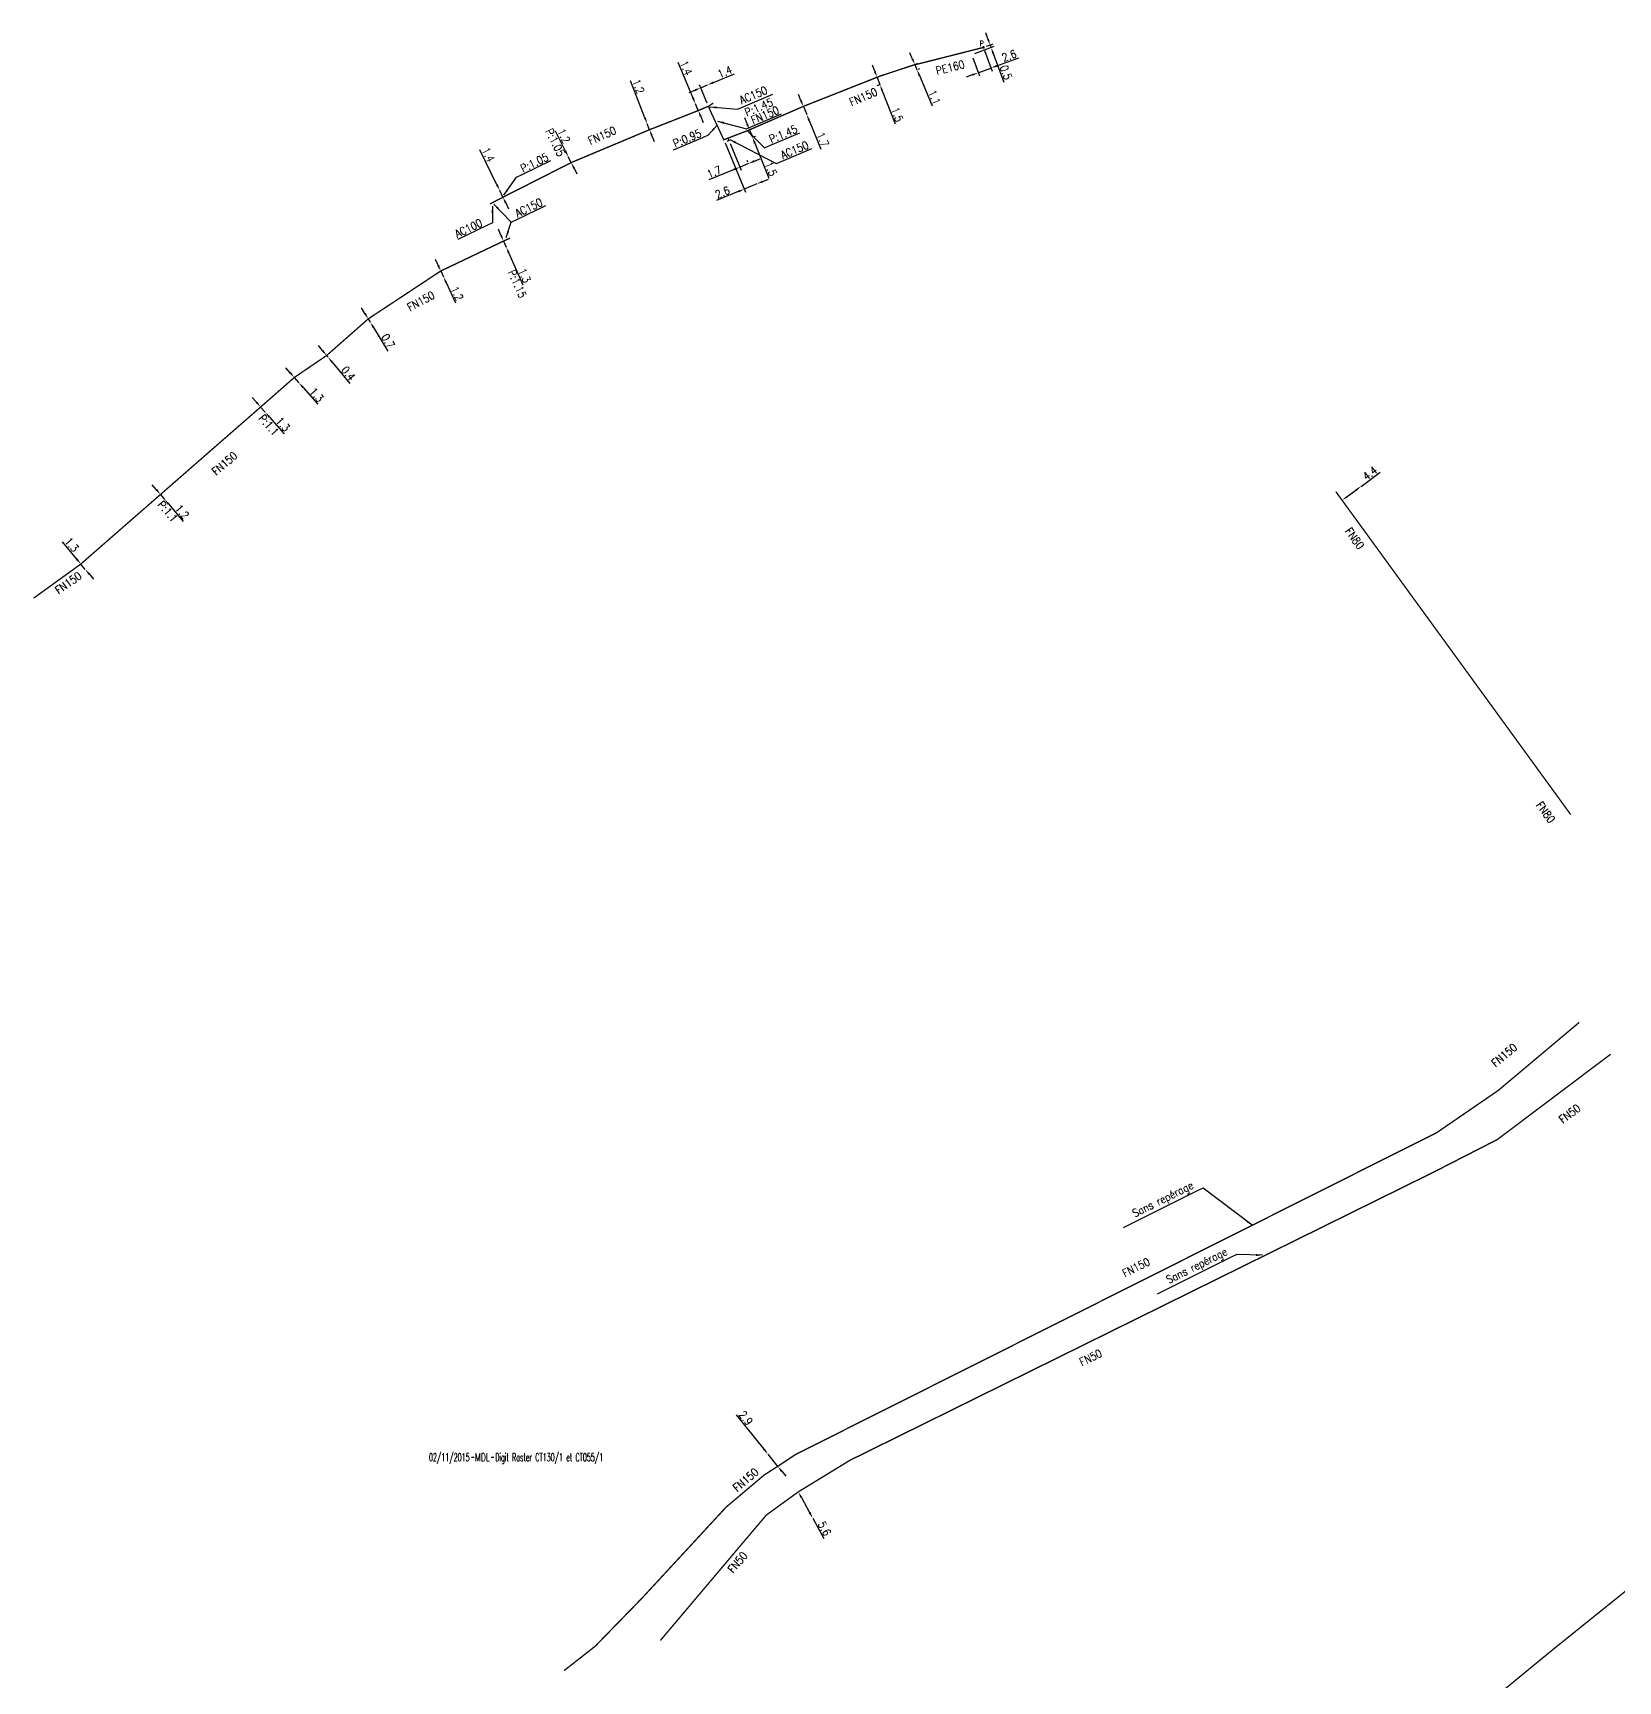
# Model space of a CAD drawing. Header units: millimetres. Extents: x 161000 to 162000, y 120998 to 122000.
# Drawn here: x 161361.6 to 161658.8, y 121447.7 to 121756.6 of the extents above; entities that cross this region are included whole.
import ezdxf
from ezdxf.enums import TextEntityAlignment as Align

# ---------------------------------------------------------------- set-up
doc = ezdxf.new("R2010")
doc.units = ezdxf.units.MM
doc.layers.get('0').update_dxf_attribs({"linetype": 'CONTINUOUS'})
doc.layers.get('Defpoints').update_dxf_attribs({"linetype": 'CONTINUOUS'})
for name, color, linetype in [('L_300', 7, 'CONTINUOUS'), ('L_908', 5, 'CONTINUOUS'), ('L_910', 7, 'CONTINUOUS')]:
    doc.layers.add(name, color=color, linetype=linetype)
doc.styles.add('G_ROMANS', font='ROMANS.SHX', dxfattribs={"width": 0.75})
doc.styles.get("Standard").update_dxf_attribs({"font": 'romans.shx', "width": 0.85})
doc.linetypes.add('BP_HS', pattern='A,2,-1,["G",Standard,S=0.85,R=0,X=-0.27,Y=-0.4],-1', length=4)
doc.dimstyles.get("Standard").update_dxf_attribs({"dimtxt": 1.5, "dimasz": 1.2, "dimexe": 0.625, "dimexo": 0.625, "dimgap": 0.25, "dimtad": 1, "dimdec": 1, "dimzin": 0, "dimdsep": 46, "dimtxsty": 'Standard', "dimcen": -0.5, "dimadec": 0, "dimazin": 0, "dimtfac": 1, "dimtdec": 1, "dimtmove": 0, "dimatfit": 3, "dimfxl": 0, "dimtolj": 1, "dimtzin": 0, "dimarcsym": 0})

# ---------------------------------------------------------------- blocks, each defined once
blk = doc.blocks.new('GIS_MODF')
at = {"color": 0, "linetype": 'Continuous', "flags": 128}
for points in [[(-2.18, -0.01), (-1.68, -0.01)], [(1.52, -0.01), (2.02, -0.01)]]:
    blk.add_lwpolyline(points, dxfattribs=at)
at = {"color": 0, "linetype": 'Continuous', "width": 0.5}
blk.add_attdef('DATE', text='', height=1.5, dxfattribs=at).set_placement((-2.5, -0.8), align=Align.RIGHT)
at = {"color": 0, "linetype": 'Continuous', "width": 1.771291}
blk.add_attdef('USER', text='', height=1.5, dxfattribs=at).set_placement((-1.51, -0.8), (1.28, -0.8), align=Align.FIT)
at = {"color": 0, "linetype": 'Continuous', "width": 0.5}
blk.add_attdef('DESC', (2.29, -0.8), '', height=1.5, dxfattribs=at)
blk = doc.blocks.new('*D31')
at = {"layer": 'Defpoints', "color": 0, "linetype": 'Continuous', "transparency": 16777216}
for p in [(161505.09, 121483.14), (161507.79, 121478.23), (161507.79, 121478.23)]:
    blk.add_point(p, dxfattribs=at)
at = {"layer": 'L_908', "color": 0, "linetype": 'Continuous', "lineweight": -2, "transparency": 16777216}
for p, q in [((161505.67, 121482.09), (161507.21, 121479.29)), ((161507.79, 121478.23), (161509.89, 121474.4))]:
    blk.add_line(p, q, dxfattribs=at)
at = {"layer": 'L_908', "color": 0, "linetype": 'Continuous', "transparency": 16777216}
for points in [[(161505.85, 121482.19), (161505.5, 121482), (161505.09, 121483.14)], [(161507.39, 121479.38), (161507.03, 121479.19), (161507.79, 121478.23)]]:
    blk.add_solid(points, dxfattribs=at)
at = {"layer": 'L_908', "color": 0, "linetype": 'Continuous', "transparency": 16777216, "insert": (161510, 121476.27), "char_height": 1.5, "attachment_point": 5, "rotation": 298.7322}
blk.add_mtext('\\A1;5.6', dxfattribs=at)
blk = doc.blocks.new('*D32')
at = {"layer": 'Defpoints', "color": 0, "linetype": 'Continuous', "transparency": 16777216}
for p in [(161499.43, 121490.19), (161499.43, 121490.19), (161501.24, 121487.93)]:
    blk.add_point(p, dxfattribs=at)
at = {"layer": 'L_908', "color": 0, "linetype": 'Continuous', "lineweight": -2, "transparency": 16777216}
for p, q in [((161498.67, 121491.13), (161493.5, 121497.56)), ((161501.24, 121487.93), (161499.43, 121490.19)), ((161502, 121487), (161502.75, 121486.06))]:
    blk.add_line(p, q, dxfattribs=at)
at = {"layer": 'L_908', "color": 0, "linetype": 'Continuous', "transparency": 16777216}
for points in [[(161498.83, 121491.26), (161498.52, 121491), (161499.43, 121490.19)], [(161502.15, 121487.12), (161501.84, 121486.87), (161501.24, 121487.93)]]:
    blk.add_solid(points, dxfattribs=at)
at = {"layer": 'L_908', "color": 0, "linetype": 'Continuous', "transparency": 16777216, "insert": (161495.26, 121496.98), "char_height": 1.5, "attachment_point": 5, "rotation": 308.7972}
blk.add_mtext('\\A1;2.9', dxfattribs=at)
blk = doc.blocks.new('*D34')
at = {"layer": 'Defpoints', "color": 0, "linetype": 'Continuous', "ltscale": 0.5, "transparency": 16777216}
for p in [(161607.05, 121668.98), (161610.59, 121671.6), (161610.59, 121671.6)]:
    blk.add_point(p, dxfattribs=at)
at = {"layer": 'L_908', "color": 0, "linetype": 'Continuous', "lineweight": -2, "ltscale": 0.5, "transparency": 16777216}
for p, q in [((161610.59, 121671.6), (161614.16, 121674.23)), ((161608.02, 121669.69), (161609.63, 121670.88))]:
    blk.add_line(p, q, dxfattribs=at)
at = {"layer": 'L_908', "color": 0, "linetype": 'Continuous', "ltscale": 0.5, "transparency": 16777216}
for points in [[(161607.9, 121669.85), (161608.14, 121669.53), (161607.05, 121668.98)], [(161609.51, 121671.04), (161609.75, 121670.72), (161610.59, 121671.6)]]:
    blk.add_solid(points, dxfattribs=at)
at = {"layer": 'L_908', "color": 0, "linetype": 'Continuous', "ltscale": 0.5, "transparency": 16777216, "insert": (161612.26, 121674.07), "char_height": 1.5, "attachment_point": 5, "rotation": 36.4653}
blk.add_mtext('\\A1;4.4', dxfattribs=at)
blk = doc.blocks.new('*D39')
at = {"layer": 'Defpoints', "color": 0, "linetype": 'Continuous', "ltscale": 0.5, "transparency": 16777216}
for p in [(161449.84, 121717.57), (161450.35, 121716.43), (161450.35, 121716.43)]:
    blk.add_point(p, dxfattribs=at)
at = {"layer": 'L_908', "color": 0, "linetype": 'Continuous', "lineweight": -2, "ltscale": 0.5, "transparency": 16777216}
for p, q in [((161449.36, 121718.67), (161448.88, 121719.77)), ((161449.84, 121717.57), (161450.35, 121716.43)), ((161450.83, 121715.33), (161453.46, 121709.35))]:
    blk.add_line(p, q, dxfattribs=at)
at = {"layer": 'L_908', "color": 0, "linetype": 'Continuous', "ltscale": 0.5, "transparency": 16777216}
for points in [[(161449.54, 121718.75), (161449.18, 121718.59), (161449.84, 121717.57)], [(161451.01, 121715.41), (161450.65, 121715.25), (161450.35, 121716.43)]]:
    blk.add_solid(points, dxfattribs=at)
at = {"layer": 'L_908', "color": 0, "linetype": 'Continuous', "ltscale": 0.5, "transparency": 16777216, "insert": (161453.77, 121711.12), "char_height": 1.5, "attachment_point": 5, "rotation": 293.7463}
blk.add_mtext('\\A1;1.3', dxfattribs=at)
blk = doc.blocks.new('*D40')
at = {"layer": 'Defpoints', "color": 0, "linetype": 'Continuous', "ltscale": 0.5, "transparency": 16777216}
for p in [(161438.07, 121711.96), (161438.58, 121710.87), (161438.58, 121710.87)]:
    blk.add_point(p, dxfattribs=at)
at = {"layer": 'L_908', "color": 0, "linetype": 'Continuous', "lineweight": -2, "ltscale": 0.5, "transparency": 16777216}
for p, q in [((161437.57, 121713.04), (161437.06, 121714.13)), ((161438.07, 121711.96), (161438.58, 121710.87)), ((161439.09, 121709.78), (161440.86, 121705.99))]:
    blk.add_line(p, q, dxfattribs=at)
at = {"layer": 'L_908', "color": 0, "linetype": 'Continuous', "ltscale": 0.5, "transparency": 16777216}
for points in [[(161437.75, 121713.13), (161437.38, 121712.96), (161438.07, 121711.96)], [(161439.27, 121709.87), (161438.91, 121709.7), (161438.58, 121710.87)]]:
    blk.add_solid(points, dxfattribs=at)
at = {"layer": 'L_908', "color": 0, "linetype": 'Continuous', "ltscale": 0.5, "transparency": 16777216, "insert": (161441.13, 121707.76), "char_height": 1.5, "attachment_point": 5, "rotation": 295.0183}
blk.add_mtext('\\A1;1.2', dxfattribs=at)
blk = doc.blocks.new('*D41')
at = {"layer": 'Defpoints', "color": 0, "linetype": 'Continuous', "ltscale": 0.5, "transparency": 16777216}
for p in [(161424.48, 121702.99), (161424.84, 121702.39), (161424.84, 121702.39)]:
    blk.add_point(p, dxfattribs=at)
at = {"layer": 'L_908', "color": 0, "linetype": 'Continuous', "lineweight": -2, "ltscale": 0.5, "transparency": 16777216}
for p, q in [((161423.86, 121704.01), (161423.23, 121705.04)), ((161424.48, 121702.99), (161424.84, 121702.39)), ((161425.47, 121701.37), (161428.16, 121696.95))]:
    blk.add_line(p, q, dxfattribs=at)
at = {"layer": 'L_908', "color": 0, "linetype": 'Continuous', "ltscale": 0.5, "transparency": 16777216}
for points in [[(161424.03, 121704.12), (161423.68, 121703.91), (161424.48, 121702.99)], [(161425.64, 121701.47), (161425.3, 121701.26), (161424.84, 121702.39)]]:
    blk.add_solid(points, dxfattribs=at)
at = {"layer": 'L_908', "color": 0, "linetype": 'Continuous', "ltscale": 0.5, "transparency": 16777216, "insert": (161428.19, 121698.82), "char_height": 1.5, "attachment_point": 5, "rotation": 301.3768}
blk.add_mtext('\\A1;0.7', dxfattribs=at)
blk = doc.blocks.new('*D42')
at = {"layer": 'Defpoints', "color": 0, "linetype": 'Continuous', "ltscale": 0.5, "transparency": 16777216}
for p in [(161416.67, 121696.12), (161416.93, 121695.81), (161416.93, 121695.81)]:
    blk.add_point(p, dxfattribs=at)
at = {"layer": 'L_908', "color": 0, "linetype": 'Continuous', "lineweight": -2, "ltscale": 0.5, "transparency": 16777216}
for p, q in [((161415.9, 121697.04), (161415.14, 121697.97)), ((161416.67, 121696.12), (161416.93, 121695.81)), ((161417.69, 121694.89), (161421, 121690.9))]:
    blk.add_line(p, q, dxfattribs=at)
at = {"layer": 'L_908', "color": 0, "linetype": 'Continuous', "ltscale": 0.5, "transparency": 16777216}
for points in [[(161416.06, 121697.17), (161415.75, 121696.91), (161416.67, 121696.12)], [(161417.85, 121695.02), (161417.54, 121694.76), (161416.93, 121695.81)]]:
    blk.add_solid(points, dxfattribs=at)
at = {"layer": 'L_908', "color": 0, "linetype": 'Continuous', "ltscale": 0.5, "transparency": 16777216, "insert": (161420.74, 121692.78), "char_height": 1.5, "attachment_point": 5, "rotation": 309.7214}
blk.add_mtext('\\A1;0.4', dxfattribs=at)
blk = doc.blocks.new('*D43')
at = {"layer": 'Defpoints', "color": 0, "linetype": 'Continuous', "ltscale": 0.5, "transparency": 16777216}
for p in [(161385.52, 121670.07), (161386.29, 121669.16), (161386.29, 121669.16)]:
    blk.add_point(p, dxfattribs=at)
at = {"layer": 'L_908', "color": 0, "linetype": 'Continuous', "lineweight": -2, "ltscale": 0.5, "transparency": 16777216}
for p, q in [((161384.74, 121670.99), (161383.97, 121671.91)), ((161385.52, 121670.07), (161386.29, 121669.16)), ((161387.07, 121668.24), (161389.77, 121665.04))]:
    blk.add_line(p, q, dxfattribs=at)
at = {"layer": 'L_908', "color": 0, "linetype": 'Continuous', "ltscale": 0.5, "transparency": 16777216}
for points in [[(161384.89, 121671.12), (161384.59, 121670.86), (161385.52, 121670.07)], [(161387.22, 121668.37), (161386.91, 121668.11), (161386.29, 121669.16)]]:
    blk.add_solid(points, dxfattribs=at)
at = {"layer": 'L_908', "color": 0, "linetype": 'Continuous', "ltscale": 0.5, "transparency": 16777216, "insert": (161389.57, 121666.83), "char_height": 1.5, "attachment_point": 5, "rotation": 310.2463}
blk.add_mtext('\\A1;1.2', dxfattribs=at)
blk = doc.blocks.new('*D44')
at = {"layer": 'Defpoints', "color": 0, "linetype": 'Continuous', "ltscale": 0.5, "transparency": 16777216}
for p in [(161404.3, 121686.47), (161405.16, 121685.49), (161405.16, 121685.49)]:
    blk.add_point(p, dxfattribs=at)
at = {"layer": 'L_908', "color": 0, "linetype": 'Continuous', "lineweight": -2, "ltscale": 0.5, "transparency": 16777216}
for p, q in [((161403.51, 121687.37), (161402.72, 121688.27)), ((161404.3, 121686.47), (161405.16, 121685.49)), ((161405.95, 121684.59), (161408.71, 121681.44))]:
    blk.add_line(p, q, dxfattribs=at)
at = {"layer": 'L_908', "color": 0, "linetype": 'Continuous', "ltscale": 0.5, "transparency": 16777216}
for points in [[(161403.66, 121687.5), (161403.36, 121687.24), (161404.3, 121686.47)], [(161406.1, 121684.72), (161405.8, 121684.46), (161405.16, 121685.49)]]:
    blk.add_solid(points, dxfattribs=at)
at = {"layer": 'L_908', "color": 0, "linetype": 'Continuous', "ltscale": 0.5, "transparency": 16777216, "insert": (161408.48, 121683.22), "char_height": 1.5, "attachment_point": 5, "rotation": 311.2802}
blk.add_mtext('\\A1;1.3', dxfattribs=at)
blk = doc.blocks.new('*D45')
at = {"layer": 'Defpoints', "color": 0, "linetype": 'Continuous', "ltscale": 0.5, "transparency": 16777216}
for p in [(161410.61, 121692), (161411.47, 121691.03), (161411.47, 121691.03)]:
    blk.add_point(p, dxfattribs=at)
at = {"layer": 'L_908', "color": 0, "linetype": 'Continuous', "lineweight": -2, "ltscale": 0.5, "transparency": 16777216}
for p, q in [((161409.82, 121692.9), (161409.02, 121693.81)), ((161410.61, 121692), (161411.47, 121691.03)), ((161412.26, 121690.12), (161415.02, 121686.98))]:
    blk.add_line(p, q, dxfattribs=at)
at = {"layer": 'L_908', "color": 0, "linetype": 'Continuous', "ltscale": 0.5, "transparency": 16777216}
for points in [[(161409.97, 121693.04), (161409.67, 121692.77), (161410.61, 121692)], [(161412.41, 121690.26), (161412.11, 121689.99), (161411.47, 121691.03)]]:
    blk.add_solid(points, dxfattribs=at)
at = {"layer": 'L_908', "color": 0, "linetype": 'Continuous', "ltscale": 0.5, "transparency": 16777216, "insert": (161414.79, 121688.76), "char_height": 1.5, "attachment_point": 5, "rotation": 311.2802}
blk.add_mtext('\\A1;1.3', dxfattribs=at)
blk = doc.blocks.new('*D46')
at = {"layer": 'Defpoints', "color": 0, "linetype": 'Continuous', "ltscale": 0.5, "transparency": 16777216}
for p in [(161370.59, 121657.04), (161371.42, 121656.04), (161371.42, 121656.04)]:
    blk.add_point(p, dxfattribs=at)
at = {"layer": 'L_908', "color": 0, "linetype": 'Continuous', "lineweight": -2, "ltscale": 0.5, "transparency": 16777216}
for p, q in [((161369.83, 121657.96), (161367.15, 121661.19)), ((161371.42, 121656.04), (161370.59, 121657.04)), ((161372.19, 121655.11), (161372.95, 121654.19))]:
    blk.add_line(p, q, dxfattribs=at)
at = {"layer": 'L_908', "color": 0, "linetype": 'Continuous', "ltscale": 0.5, "transparency": 16777216}
for points in [[(161369.98, 121658.09), (161369.67, 121657.83), (161370.59, 121657.04)], [(161372.34, 121655.24), (161372.03, 121654.99), (161371.42, 121656.04)]]:
    blk.add_solid(points, dxfattribs=at)
at = {"layer": 'L_908', "color": 0, "linetype": 'Continuous', "ltscale": 0.5, "transparency": 16777216, "insert": (161368.88, 121660.67), "char_height": 1.5, "attachment_point": 5, "rotation": 309.6555}
blk.add_mtext('\\A1;1.3', dxfattribs=at)
blk = doc.blocks.new('*D47')
at = {"layer": 'Defpoints', "color": 0, "linetype": 'Continuous', "ltscale": 0.5, "transparency": 16777216}
for p in [(161526.63, 121750.53), (161527.04, 121749.57), (161527.34, 121749.69)]:
    blk.add_point(p, dxfattribs=at)
at = {"layer": 'L_908', "color": 0, "linetype": 'Continuous', "lineweight": -2, "ltscale": 0.5, "transparency": 16777216}
for p, q in [((161526.46, 121751.77), (161526, 121752.87)), ((161526.93, 121750.66), (161527.34, 121749.69)), ((161527.2, 121750.78), (161527.5, 121750.9)), ((161527.61, 121749.81), (161527.91, 121749.93)), ((161527.8, 121748.59), (161530.19, 121742.92))]:
    blk.add_line(p, q, dxfattribs=at)
at = {"layer": 'L_908', "color": 0, "linetype": 'Continuous', "ltscale": 0.5, "transparency": 16777216}
for points in [[(161526.65, 121751.84), (161526.28, 121751.69), (161526.93, 121750.66)], [(161527.99, 121748.66), (161527.62, 121748.51), (161527.34, 121749.69)]]:
    blk.add_solid(points, dxfattribs=at)
at = {"layer": 'L_908', "color": 0, "linetype": 'Continuous', "ltscale": 0.5, "transparency": 16777216, "insert": (161530.6, 121744.52), "char_height": 1.5, "attachment_point": 5, "rotation": 292.8457}
blk.add_mtext('\\A1;1.1', dxfattribs=at)
blk = doc.blocks.new('*D48')
at = {"layer": 'Defpoints', "color": 0, "linetype": 'Continuous', "ltscale": 0.5, "transparency": 16777216}
for p in [(161506.04, 121742.81), (161506.67, 121741.28), (161506.67, 121741.28)]:
    blk.add_point(p, dxfattribs=at)
at = {"layer": 'L_908', "color": 0, "linetype": 'Continuous', "lineweight": -2, "ltscale": 0.5, "transparency": 16777216}
for p, q in [((161505.58, 121743.91), (161505.12, 121745.02)), ((161506.04, 121742.81), (161506.67, 121741.28)), ((161507.13, 121740.17), (161509.34, 121734.82))]:
    blk.add_line(p, q, dxfattribs=at)
at = {"layer": 'L_908', "color": 0, "linetype": 'Continuous', "ltscale": 0.5, "transparency": 16777216}
for points in [[(161505.77, 121743.99), (161505.4, 121743.84), (161506.04, 121742.81)], [(161507.31, 121740.25), (161506.94, 121740.1), (161506.67, 121741.28)]]:
    blk.add_solid(points, dxfattribs=at)
at = {"layer": 'L_908', "color": 0, "linetype": 'Continuous', "ltscale": 0.5, "transparency": 16777216, "insert": (161509.69, 121736.59), "char_height": 1.5, "attachment_point": 5, "rotation": 292.4762}
blk.add_mtext('\\A1;1.7', dxfattribs=at)
blk = doc.blocks.new('*D49')
at = {"layer": 'Defpoints', "color": 0, "linetype": 'Continuous', "ltscale": 0.5, "transparency": 16777216}
for p in [(161520.35, 121748.46), (161520.4, 121746.87), (161520.89, 121747.06)]:
    blk.add_point(p, dxfattribs=at)
at = {"layer": 'L_908', "color": 0, "linetype": 'Continuous', "lineweight": -2, "ltscale": 0.5, "transparency": 16777216}
for p, q in [((161519.43, 121749.39), (161519, 121750.51)), ((161519.77, 121748.23), (161519.28, 121748.04)), ((161520.31, 121746.83), (161519.82, 121746.65)), ((161519.86, 121748.27), (161520.4, 121746.87)), ((161520.83, 121745.75), (161523.23, 121739.53))]:
    blk.add_line(p, q, dxfattribs=at)
at = {"layer": 'L_908', "color": 0, "linetype": 'Continuous', "ltscale": 0.5, "transparency": 16777216}
for points in [[(161519.62, 121749.46), (161519.25, 121749.32), (161519.86, 121748.27)], [(161521.02, 121745.82), (161520.65, 121745.68), (161520.4, 121746.87)]]:
    blk.add_solid(points, dxfattribs=at)
at = {"layer": 'L_908', "color": 0, "linetype": 'Continuous', "ltscale": 0.5, "transparency": 16777216, "insert": (161523.63, 121741.28), "char_height": 1.5, "attachment_point": 5, "rotation": 291.0672}
blk.add_mtext('\\A1;1.5', dxfattribs=at)
blk = doc.blocks.new('*D50')
at = {"layer": 'Defpoints', "color": 0, "linetype": 'Continuous', "ltscale": 0.5, "transparency": 16777216}
for p in [(161495.71, 121738.32), (161496.27, 121736.92), (161496.5, 121737.02)]:
    blk.add_point(p, dxfattribs=at)
at = {"layer": 'L_908', "color": 0, "linetype": 'Continuous', "lineweight": -2, "ltscale": 0.5, "transparency": 16777216}
for p, q in [((161495.49, 121739.52), (161495.05, 121740.64)), ((161495.94, 121738.41), (161496.5, 121737.02)), ((161496.29, 121738.55), (161496.52, 121738.64)), ((161496.85, 121737.16), (161497.08, 121737.25)), ((161496.95, 121735.9), (161499.58, 121729.36))]:
    blk.add_line(p, q, dxfattribs=at)
at = {"layer": 'L_908', "color": 0, "linetype": 'Continuous', "ltscale": 0.5, "transparency": 16777216}
for points in [[(161495.68, 121739.6), (161495.31, 121739.45), (161495.94, 121738.41)], [(161497.13, 121735.98), (161496.76, 121735.83), (161496.5, 121737.02)]]:
    blk.add_solid(points, dxfattribs=at)
at = {"layer": 'L_908', "color": 0, "linetype": 'Continuous', "ltscale": 0.5, "transparency": 16777216, "insert": (161499.95, 121731.12), "char_height": 1.5, "attachment_point": 5, "rotation": 291.9084}
blk.add_mtext('\\A1;1.5', dxfattribs=at)
blk = doc.blocks.new('*D51')
at = {"layer": 'Defpoints', "color": 0, "linetype": 'Continuous', "ltscale": 0.5, "transparency": 16777216}
for p in [(161492.11, 121736.42), (161495.74, 121732.09), (161495.86, 121731.79)]:
    blk.add_point(p, dxfattribs=at)
at = {"layer": 'L_908', "color": 0, "linetype": 'Continuous', "lineweight": -2, "ltscale": 0.5, "transparency": 16777216}
for p, q in [((161492.35, 121735.84), (161494.4, 121730.86)), ((161493.06, 121730.98), (161488.33, 121729.03)), ((161495.74, 121732.09), (161494.17, 121731.44)), ((161495.62, 121732.37), (161495.5, 121732.67)), ((161496.85, 121732.55), (161497.95, 121733.01))]:
    blk.add_line(p, q, dxfattribs=at)
at = {"layer": 'L_908', "color": 0, "linetype": 'Continuous', "ltscale": 0.5, "transparency": 16777216}
for points in [[(161492.98, 121731.17), (161493.13, 121730.8), (161494.17, 121731.44)], [(161496.77, 121732.74), (161496.92, 121732.37), (161495.74, 121732.09)]]:
    blk.add_solid(points, dxfattribs=at)
at = {"layer": 'L_908', "color": 0, "linetype": 'Continuous', "ltscale": 0.5, "transparency": 16777216, "insert": (161489.33, 121730.52), "char_height": 1.5, "attachment_point": 5, "rotation": 22.4768}
blk.add_mtext('\\A1;1.7', dxfattribs=at)
blk = doc.blocks.new('*D52')
at = {"layer": 'Defpoints', "color": 0, "linetype": 'Continuous', "ltscale": 0.5, "transparency": 16777216}
for p in [(161488.09, 121746.83), (161488.09, 121746.83), (161488.25, 121742.84)]:
    blk.add_point(p, dxfattribs=at)
at = {"layer": 'L_908', "color": 0, "linetype": 'Continuous', "lineweight": -2, "ltscale": 0.5, "transparency": 16777216}
for p, q in [((161488.01, 121743.42), (161486.56, 121746.86)), ((161486.8, 121746.29), (161488.09, 121746.83)), ((161489.2, 121747.29), (161493.12, 121748.94)), ((161485.7, 121745.82), (161484.59, 121745.36))]:
    blk.add_line(p, q, dxfattribs=at)
at = {"layer": 'L_908', "color": 0, "linetype": 'Continuous', "ltscale": 0.5, "transparency": 16777216}
for points in [[(161485.62, 121746.01), (161485.77, 121745.64), (161486.8, 121746.29)], [(161489.12, 121747.48), (161489.28, 121747.11), (161488.09, 121746.83)]]:
    blk.add_solid(points, dxfattribs=at)
at = {"layer": 'L_908', "color": 0, "linetype": 'Continuous', "ltscale": 0.5, "transparency": 16777216, "insert": (161491.33, 121749.27), "char_height": 1.5, "attachment_point": 5, "rotation": 22.7737}
blk.add_mtext('\\A1;1.4', dxfattribs=at)
blk = doc.blocks.new('*D53')
at = {"layer": 'Defpoints', "color": 0, "linetype": 'Continuous', "ltscale": 0.5, "transparency": 16777216}
for p in [(161491.13, 121736.55), (161497.32, 121728.28), (161497.32, 121728.28)]:
    blk.add_point(p, dxfattribs=at)
at = {"layer": 'L_908', "color": 0, "linetype": 'Continuous', "lineweight": -2, "ltscale": 0.5, "transparency": 16777216}
for p, q in [((161491.37, 121735.98), (161495.2, 121726.72)), ((161497.32, 121728.28), (161494.96, 121727.3)), ((161498.42, 121728.73), (161499.53, 121729.19)), ((161493.85, 121726.84), (161489.79, 121725.16))]:
    blk.add_line(p, q, dxfattribs=at)
at = {"layer": 'L_908', "color": 0, "linetype": 'Continuous', "ltscale": 0.5, "transparency": 16777216}
for points in [[(161498.35, 121728.92), (161498.5, 121728.55), (161497.32, 121728.28)], [(161493.77, 121727.03), (161493.92, 121726.66), (161494.96, 121727.3)]]:
    blk.add_solid(points, dxfattribs=at)
at = {"layer": 'L_908', "color": 0, "linetype": 'Continuous', "ltscale": 0.5, "transparency": 16777216, "insert": (161490.88, 121726.69), "char_height": 1.5, "attachment_point": 5, "rotation": 22.4768}
blk.add_mtext('\\A1;2.6', dxfattribs=at)
blk = doc.blocks.new('*D54')
at = {"layer": 'Defpoints', "color": 0, "linetype": 'Continuous', "ltscale": 0.5, "transparency": 16777216}
for p in [(161461.98, 121733.36), (161461.98, 121733.36), (161462.52, 121732.28)]:
    blk.add_point(p, dxfattribs=at)
at = {"layer": 'L_908', "color": 0, "linetype": 'Continuous', "lineweight": -2, "ltscale": 0.5, "transparency": 16777216}
for p, q in [((161461.45, 121734.43), (161459.57, 121738.18)), ((161462.52, 121732.28), (161461.98, 121733.36)), ((161463.06, 121731.21), (161463.59, 121730.14))]:
    blk.add_line(p, q, dxfattribs=at)
at = {"layer": 'L_908', "color": 0, "linetype": 'Continuous', "ltscale": 0.5, "transparency": 16777216}
for points in [[(161461.63, 121734.52), (161461.27, 121734.34), (161461.98, 121733.36)], [(161463.24, 121731.3), (161462.88, 121731.12), (161462.52, 121732.28)]]:
    blk.add_solid(points, dxfattribs=at)
at = {"layer": 'L_908', "color": 0, "linetype": 'Continuous', "ltscale": 0.5, "transparency": 16777216, "insert": (161461.14, 121737.29), "char_height": 1.5, "attachment_point": 5, "rotation": 296.5769}
blk.add_mtext('\\A1;1.2', dxfattribs=at)
blk = doc.blocks.new('*D55')
at = {"layer": 'Defpoints', "color": 0, "linetype": 'Continuous', "ltscale": 0.5, "transparency": 16777216}
for p in [(161476.78, 121739.55), (161476.78, 121739.55), (161477.21, 121738.44)]:
    blk.add_point(p, dxfattribs=at)
at = {"layer": 'L_908', "color": 0, "linetype": 'Continuous', "lineweight": -2, "ltscale": 0.5, "transparency": 16777216}
for p, q in [((161476.34, 121740.67), (161473.65, 121747.58)), ((161477.21, 121738.44), (161476.78, 121739.55)), ((161477.65, 121737.32), (161478.09, 121736.2))]:
    blk.add_line(p, q, dxfattribs=at)
at = {"layer": 'L_908', "color": 0, "linetype": 'Continuous', "ltscale": 0.5, "transparency": 16777216}
for points in [[(161476.53, 121740.74), (161476.16, 121740.6), (161476.78, 121739.55)], [(161477.84, 121737.39), (161477.46, 121737.25), (161477.21, 121738.44)]]:
    blk.add_solid(points, dxfattribs=at)
at = {"layer": 'L_908', "color": 0, "linetype": 'Continuous', "ltscale": 0.5, "transparency": 16777216, "insert": (161475.12, 121746.55), "char_height": 1.5, "attachment_point": 5, "rotation": 291.3026}
blk.add_mtext('\\A1;1.2', dxfattribs=at)
blk = doc.blocks.new('*D56')
at = {"layer": 'Defpoints', "color": 0, "linetype": 'Continuous', "ltscale": 0.5, "transparency": 16777216}
for p in [(161485.82, 121743.27), (161485.82, 121743.27), (161486.35, 121742.03)]:
    blk.add_point(p, dxfattribs=at)
at = {"layer": 'L_908', "color": 0, "linetype": 'Continuous', "lineweight": -2, "ltscale": 0.5, "transparency": 16777216}
for p, q in [((161485.36, 121744.38), (161482.57, 121751.03)), ((161486.35, 121742.03), (161485.82, 121743.27)), ((161486.81, 121740.92), (161487.28, 121739.82))]:
    blk.add_line(p, q, dxfattribs=at)
at = {"layer": 'L_908', "color": 0, "linetype": 'Continuous', "ltscale": 0.5, "transparency": 16777216}
for points in [[(161485.54, 121744.46), (161485.18, 121744.3), (161485.82, 121743.27)], [(161487, 121741), (161486.63, 121740.85), (161486.35, 121742.03)]]:
    blk.add_solid(points, dxfattribs=at)
at = {"layer": 'L_908', "color": 0, "linetype": 'Continuous', "ltscale": 0.5, "transparency": 16777216, "insert": (161484.08, 121750.01), "char_height": 1.5, "attachment_point": 5, "rotation": 292.7737}
blk.add_mtext('\\A1;1.4', dxfattribs=at)
blk = doc.blocks.new('*D57')
at = {"layer": 'Defpoints', "color": 0, "linetype": 'Continuous', "ltscale": 0.5, "transparency": 16777216}
for p in [(161449.12, 121727.05), (161449.12, 121727.05), (161449.73, 121725.79)]:
    blk.add_point(p, dxfattribs=at)
at = {"layer": 'L_908', "color": 0, "linetype": 'Continuous', "lineweight": -2, "ltscale": 0.5, "transparency": 16777216}
for p, q in [((161448.6, 121728.13), (161445.42, 121734.68)), ((161449.73, 121725.79), (161449.12, 121727.05)), ((161450.25, 121724.71), (161450.78, 121723.63))]:
    blk.add_line(p, q, dxfattribs=at)
at = {"layer": 'L_908', "color": 0, "linetype": 'Continuous', "ltscale": 0.5, "transparency": 16777216}
for points in [[(161448.78, 121728.22), (161448.42, 121728.04), (161449.12, 121727.05)], [(161450.43, 121724.8), (161450.07, 121724.62), (161449.73, 121725.79)]]:
    blk.add_solid(points, dxfattribs=at)
at = {"layer": 'L_908', "color": 0, "linetype": 'Continuous', "ltscale": 0.5, "transparency": 16777216, "insert": (161446.98, 121733.75), "char_height": 1.5, "attachment_point": 5, "rotation": 295.8756}
blk.add_mtext('\\A1;1.4', dxfattribs=at)
blk = doc.blocks.new('L_300_12')
at = {"color": 0, "linetype": 'Continuous', "const_width": 0.248, "flags": 128}
blk.add_lwpolyline([(-0.13, 0, 1), (0.13, 0, 1)], format="xyb", close=True, dxfattribs=at)
at = {"linetype": 'Continuous', "style": 'G_ROMANS', "width": 0.75}
blk.add_attdef('P', text='', height=1, dxfattribs=at).set_placement((0, 1.33), align=Align.MIDDLE_CENTER)
at = {"color": 0, "linetype": 'Continuous', "width": 0.75, "flags": 3}
for tag, p in [('DEF_LEG', (0, -5)), ('DEF_COUP', (0, -7.5)), ('DEF_TYPE', (0, -10))]:
    blk.add_attdef(tag, text='', height=1.2, dxfattribs=at).set_placement(p, align=Align.MIDDLE)
blk = doc.blocks.new('*D58')
at = {"layer": 'Defpoints', "color": 0, "linetype": 'Continuous', "ltscale": 0.5, "transparency": 16777216}
for p in [(161537.58, 121752.51), (161539.8, 121753.86), (161541.23, 121753.85)]:
    blk.add_point(p, dxfattribs=at)
at = {"layer": 'L_300', "color": 0, "linetype": 'Continuous', "lineweight": -2, "ltscale": 0.5, "transparency": 16777216}
for p, q in [((161540.64, 121755.45), (161540.23, 121756.57)), ((161538.16, 121752.72), (161541.82, 121754.07)), ((161540.39, 121754.07), (161541.65, 121754.54)), ((161541.06, 121754.32), (161541.23, 121753.85)), ((161541.65, 121752.73), (161543.63, 121747.34))]:
    blk.add_line(p, q, dxfattribs=at)
at = {"layer": 'L_300', "color": 0, "linetype": 'Continuous', "ltscale": 0.5, "transparency": 16777216}
for points in [[(161540.83, 121755.52), (161540.46, 121755.38), (161541.06, 121754.32)], [(161541.83, 121752.79), (161541.46, 121752.66), (161541.23, 121753.85)]]:
    blk.add_solid(points, dxfattribs=at)
at = {"layer": 'L_300', "color": 0, "linetype": 'Continuous', "ltscale": 0.5, "transparency": 16777216, "insert": (161544.02, 121749.17), "char_height": 1.5, "attachment_point": 5, "rotation": 290.2185}
blk.add_mtext('\\A1;0.5', dxfattribs=at)
blk = doc.blocks.new('*D59')
at = {"layer": 'Defpoints', "color": 0, "linetype": 'Continuous', "ltscale": 0.5, "transparency": 16777216}
for p in [(161537.58, 121752.51), (161539.8, 121753.86), (161538.83, 121749.12)]:
    blk.add_point(p, dxfattribs=at)
at = {"layer": 'L_300', "color": 0, "linetype": 'Continuous', "lineweight": -2, "ltscale": 0.5, "transparency": 16777216}
for p, q in [((161540.01, 121753.27), (161541.43, 121749.41)), ((161537.79, 121751.92), (161539.04, 121748.53)), ((161538.83, 121749.12), (161541.22, 121750)), ((161542.34, 121750.41), (161546.45, 121751.93)), ((161537.7, 121748.7), (161536.57, 121748.29))]:
    blk.add_line(p, q, dxfattribs=at)
at = {"layer": 'L_300', "color": 0, "linetype": 'Continuous', "ltscale": 0.5, "transparency": 16777216}
for points in [[(161542.28, 121750.6), (161542.41, 121750.23), (161541.22, 121750)], [(161537.63, 121748.89), (161537.77, 121748.52), (161538.83, 121749.12)]]:
    blk.add_solid(points, dxfattribs=at)
at = {"layer": 'L_300', "color": 0, "linetype": 'Continuous', "ltscale": 0.5, "transparency": 16777216, "insert": (161544.61, 121752.32), "char_height": 1.5, "attachment_point": 5, "rotation": 20.2185}
blk.add_mtext('\\A1;2.6', dxfattribs=at)

msp = doc.modelspace()

# ---------------------------------------------------------------- linework, layer by layer
at = {"layer": 'L_908', "linetype": 'BP_HS', "ltscale": 0.5, "const_width": 0.25, "flags": 128}
for points in [[(161527.68, 121750.79), (161539.8, 121753.86), (161539.8, 121753.86)], [(161488.66, 121741.86), (161491.13, 121736.55), (161491.92, 121736.86), (161495.71, 121738.32), (161506.04, 121742.81), (161520.35, 121748.46), (161526.63, 121750.54), (161527.68, 121750.79)], [(161487.18, 121742.38), (161488.25, 121742.84), (161489.14, 121743.42)], [(161488.25, 121742.84), (161488.66, 121741.86)], [(161448.55, 121725.18), (161449.73, 121725.79), (161449.73, 121725.79), (161449.73, 121725.79), (161462.52, 121732.28), (161477.21, 121738.44), (161486.35, 121742.03), (161487.18, 121742.38)], [(161491.92, 121736.86), (161492.11, 121736.42), (161491.74, 121736.26)], [(161447.29, 121724.51), (161447.64, 121724.7), (161448.55, 121725.18)], [(161451.06, 121718.13), (161449.84, 121717.57), (161438.07, 121711.96), (161424.48, 121702.99), (161416.67, 121696.12), (161410.61, 121692), (161404.3, 121686.47), (161385.52, 121670.07), (161370.59, 121657.04), (161361.74, 121650.64)], [(161605.86, 121670.62), (161607.05, 121668.98), (161649.89, 121610.09)], [(161651.48, 121571.12), (161636.29, 121558.36), (161624.78, 121550.47), (161504.54, 121490.13), (161501.24, 121487.93), (161498.72, 121486.32), (161491.57, 121480.29), (161475.85, 121463.28), (161467.05, 121454.24), (161461.19, 121449.65)], [(161657.39, 121565.17), (161636.13, 121549.17), (161624.18, 121543.06), (161514.74, 121489.04), (161505.09, 121483.14), (161499.1, 121478.8), (161479.24, 121455.3)], [(161490.4, 121356.31), (161508.83, 121362.44), (161529.16, 121370.69), (161547.15, 121379.18), (161560.97, 121385.76), (161560.97, 121385.76), (161578.33, 121393.74), (161582.43, 121396.68), (161592.96, 121406.86), (161611.76, 121424.47), (161619.91, 121431.51), (161636.92, 121445.67), (161636.92, 121445.67), (161646.56, 121453.59), (161663.63, 121467.32), (161700.98, 121497.96)]]:
    msp.add_lwpolyline(points, dxfattribs=at)

# ---------------------------------------------------------------- block references
at = {"layer": 'L_300', "ltscale": 0.5}
ref = msp.add_blockref('L_300_12', (161539.8, 121753.86), dxfattribs=dict(at, rotation=12.67018250855814))
ref.add_attrib('P', 'P', dxfattribs={"layer": '0', "linetype": 'Continuous', "height": 1, "style": 'G_ROMANS', "width": 0.75}).set_placement((161539.47, 121754.61), align=Align.MIDDLE_CENTER)
at = {"layer": 'L_910', "ltscale": 0.5}
ref = msp.add_blockref('GIS_MODF', (161445.99, 121489.67), dxfattribs=at)
ref.add_attrib('DATE', '02/11/2015', dxfattribs={"layer": '0', "color": 0, "linetype": 'Continuous', "height": 1.5, "width": 0.5}).set_placement((161443.49, 121488.87), align=Align.RIGHT)
ref.add_attrib('USER', 'MDL', dxfattribs={"layer": '0', "color": 0, "linetype": 'Continuous', "height": 1.5, "width": 0.638826}).set_placement((161444.48, 121488.87), (161447.27, 121488.87), align=Align.FIT)
ref.add_attrib('DESC', 'Digit Raster CT130/1 et CT055/1', (161448.28, 121488.87), dxfattribs={"layer": '0', "color": 0, "linetype": 'Continuous', "height": 1.5, "width": 0.5})

# ---------------------------------------------------------------- texts
at = {"layer": 'L_908', "linetype": 'Continuous', "ltscale": 0.5, "width": 0.85}
for s, rotation, p in [('PE160', 14.3584, (161531.1, 121748.71)), ('FN150', 23.5987, (161515.08, 121742.81)), ('P:1.05', 296.5769, (161457.61, 121738.17)), ('FN150', 23.2795, (161466.1, 121735.59)), ('P:1.15', 293.7463, (161450.61, 121711.78)), ('FN150', 28.5217, (161432.3, 121704.34)), ('P:1.1', 311.2802, (161403.79, 121684.27)), ('FN150', 41.11, (161395.96, 121673.52)), ('P:1.1', 310.2463, (161384.89, 121668.11)), ('FN80', 306.03, (161607.51, 121663.16)), ('FN150', 35.2049, (161366.44, 121651.31))]:
    msp.add_text(s, height=1.5, rotation=rotation, dxfattribs=at).set_placement(p)
at = {"layer": 'L_908', "linetype": 'Continuous', "width": 0.85}
for s, rotation, p in [('FN80', 306.03, (161643.31, 121611.85)), ('FN150', 40.0334, (161635.83, 121562.67)), ('FN50', 36.9653, (161648.42, 121552.1)), ('FN150', 26.6241, (161566.32, 121523.33)), ('FN50', 26.2707, (161558.27, 121506.67)), ('FN150', 40.4446, (161493.64, 121483.07)), ('FN50', 49.7983, (161492.87, 121467.78))]:
    msp.add_text(s, height=1.5, rotation=rotation, dxfattribs=at).set_placement(p)
at = {"layer": 'L_908', "linetype": 'Continuous', "ltscale": 0.5, "char_height": 1.5}
for s, insert, attachment_point, rotation in [('\\A1;AC150\\PP:1.45', (161495.44, 121740.89), 7, 22.8125), ('\\A1;FN150', (161496.62, 121739.42), 7, 22.9512), ('\\A1;P:0.95', (161487.11, 121737.21), 9, 22.9512), ('\\A1;P:1.45', (161500.03, 121735.86), 7, 22.9512), ('\\A1;P:1.05', (161453.48, 121730.38), 7, 25.9415), ('\\A1;AC150', (161502.21, 121732.9), 7, 22.9512), ('\\A1;AC150', (161452.47, 121721.98), 7, 25.6358), ('\\A1;AC100', (161441.16, 121718.12), 7, 25.6358)]:
    msp.add_mtext(s, dxfattribs=dict(at, insert=insert, attachment_point=attachment_point, rotation=rotation))
at = {"layer": 'L_908', "linetype": 'Continuous', "char_height": 1.5, "attachment_point": 9, "rotation": 26.4537}
for insert in [(161579.56, 121539.67), (161585.92, 121527.22)]:
    msp.add_mtext('\\A1; Sans repérage', dxfattribs=dict(at, insert=insert))

# ---------------------------------------------------------------- dimensions: what is measured, and where the dimension line sits
at = {"layer": 'L_300', "linetype": 'Continuous', "ltscale": 0.5}
for base, angle, picture, middle in [((161541.23, 121753.85), 110.2185, '*D58', (161543.08, 121748.82)), ((161538.83, 121749.12), 20.2185, '*D59', (161544.96, 121751.38))]:
    dim = msp.add_linear_dim(base=base, p1=(161539.8, 121753.86), p2=(161537.58, 121752.51), angle=angle, dimstyle='Standard', dxfattribs=at)
    dim.commit()
    dim.dimension.update_dxf_attribs({"geometry": picture, "text_midpoint": middle, "dimtype": 160})
at = {"layer": 'L_908', "linetype": 'Continuous', "ltscale": 0.5}
for base, p1, p2, angle, picture, middle in [((161527.34, 121749.69), (161526.63, 121750.53), (161527.04, 121749.57), 112.8457, '*D47', (161529.68, 121744.13)), ((161485.8239, 121743.2742), (161486.3465, 121742.0294), (161485.8239, 121743.2742), 292.7737, '*D56', (161483.157, 121749.6267)), ((161488.09, 121746.83), (161488.25, 121742.84), (161488.09, 121746.83), 202.7737, '*D52', (161491.71, 121748.35)), ((161520.4, 121746.87), (161520.35, 121748.46), (161520.89, 121747.06), 111.0672, '*D49', (161522.69, 121740.92)), ((161476.78, 121739.55), (161477.21, 121738.44), (161476.78, 121739.55), 291.3026, '*D55', (161474.19, 121746.19)), ((161506.67, 121741.28), (161506.04, 121742.81), (161506.67, 121741.28), 112.4762, '*D48', (161508.77, 121736.2)), ((161496.5, 121737.02), (161495.71, 121738.32), (161496.27, 121736.92), 111.9084, '*D50', (161499.02, 121730.75)), ((161449.12, 121727.05), (161449.73, 121725.79), (161449.12, 121727.05), 295.8756, '*D57', (161446.08, 121733.31)), ((161495.74, 121732.09), (161492.11, 121736.42), (161495.86, 121731.79), 202.4768, '*D51', (161489.71, 121729.6)), ((161497.32, 121728.28), (161491.13, 121736.55), (161497.32, 121728.28), 202.4768, '*D53', (161491.26, 121725.77)), ((161450.35, 121716.43), (161449.84, 121717.57), (161450.35, 121716.43), 113.7463, '*D39', (161452.86, 121710.72)), ((161424.84, 121702.39), (161424.48, 121702.99), (161424.84, 121702.39), 121.3768, '*D41', (161427.34, 121698.3)), ((161416.93, 121695.81), (161416.67, 121696.12), (161416.93, 121695.81), 129.7214, '*D42', (161419.97, 121692.15)), ((161386.29, 121669.16), (161385.52, 121670.07), (161386.29, 121669.16), 130.2463, '*D43', (161388.81, 121666.19)), ((161371.42, 121656.04), (161370.59, 121657.04), (161371.42, 121656.04), 129.6555, '*D46', (161368.11, 121660.04))]:
    dim = msp.add_linear_dim(base=base, p1=p1, p2=p2, angle=angle, dimstyle='Standard', dxfattribs=at)
    dim.commit()
    dim.dimension.update_dxf_attribs({"geometry": picture, "text_midpoint": middle, "dimtype": 160})
for base, p1, p2, angle, picture, middle in [((161461.98, 121733.36), (161462.52, 121732.28), (161461.98, 121733.36), 296.5769, '*D54', (161460.24, 121736.84)), ((161438.58, 121710.87), (161438.07, 121711.96), (161438.58, 121710.87), 115.0183, '*D40', (161440.23, 121707.34)), ((161411.47, 121691.03), (161410.61, 121692), (161411.47, 121691.03), 131.2802, '*D45', (161414.03, 121688.1)), ((161405.16, 121685.49), (161404.3, 121686.47), (161405.16, 121685.49), 131.2802, '*D44', (161407.73, 121682.56)), ((161610.59, 121671.6), (161607.05, 121668.98), (161610.59, 121671.6), 216.4653, '*D34', (161612.86, 121673.27))]:
    dim = msp.add_linear_dim(base=base, p1=p1, p2=p2, angle=angle, dimstyle='Standard', override={"dimscale": 1, "dimlfac": 1, "dimlunit": 2}, dxfattribs=at)
    dim.commit()
    dim.dimension.update_dxf_attribs({"geometry": picture, "text_midpoint": middle, "dimtype": 160})
at = {"layer": 'L_908', "linetype": 'Continuous'}
for base, p1, p2, angle, picture, middle in [((161499.43, 121490.19), (161501.24, 121487.93), (161499.43, 121490.19), 308.7972, '*D32', (161494.48, 121496.35)), ((161507.79, 121478.23), (161505.09, 121483.14), (161507.79, 121478.23), 118.7322, '*D31', (161509.13, 121475.79))]:
    dim = msp.add_linear_dim(base=base, p1=p1, p2=p2, angle=angle, dimstyle='Standard', dxfattribs=at)
    dim.commit()
    dim.dimension.update_dxf_attribs({"geometry": picture, "text_midpoint": middle, "dimtype": 160})

# ---------------------------------------------------------------- leaders
at = {"layer": 'L_908', "linetype": 'Continuous', "ltscale": 0.5, "annotation_type": 0, "has_hookline": 1}
for points, hookline_direction, text_width, horizontal_direction in [([(161488.52, 121742.7), (161493.68, 121742.28), (161494.78, 121742.74)], 0, 5.77, (0.921778, 0.387717, 0)), ([(161489.96, 121740.02), (161495.39, 121738.62), (161496.49, 121739.09)], 0, 5.65, (0.920838, 0.389946, 0)), ([(161489.86, 121739.28), (161488.21, 121737.41), (161487.11, 121736.94)], 1, 5.71, (0.920838, 0.389946, 0)), ([(161495.58, 121738.21), (161498.79, 121735.06), (161499.9, 121735.53)], 0, 5.71, (0.920838, 0.389946, 0)), ([(161492.26, 121736.58), (161500.97, 121732.1), (161502.08, 121732.57)], 0, 5.77, (0.920838, 0.389946, 0)), ([(161449.88, 121726.17), (161452.28, 121729.52), (161453.36, 121730.05)], 0, 5.71, (0.899241, 0.437454, 0)), ([(161448.02, 121724.48), (161451.27, 121721.12), (161452.35, 121721.64)], 0, 5.77, (0.901562, 0.432649, 0)), ([(161447.74, 121724.11), (161447.78, 121721.01), (161446.7, 121720.49)], 1, 5.77, (0.901562, 0.432649, 0))]:
    msp.add_leader(points, dimstyle='Standard', dxfattribs=dict(at, hookline_direction=hookline_direction, text_width=text_width, horizontal_direction=horizontal_direction))
at = {"layer": 'L_908', "linetype": 'Continuous', "ltscale": 0.5}
msp.add_leader([(161450.35, 121718.25), (161451.27, 121721.12)], dimstyle='Standard', dxfattribs=at)
at = {"layer": 'L_908', "linetype": 'Continuous', "annotation_type": 0, "has_hookline": 1, "hookline_direction": 1, "text_width": 15.24, "horizontal_direction": (0.895294, 0.445475, 0)}
for points in [[(161590.19, 121533.13), (161580.97, 121540.09), (161579.89, 121539.56)], [(161592.09, 121527.5), (161587.33, 121527.65), (161586.25, 121527.11)]]:
    msp.add_leader(points, dimstyle='Standard', dxfattribs=at)

doc.saveas('drawing.dxf')
